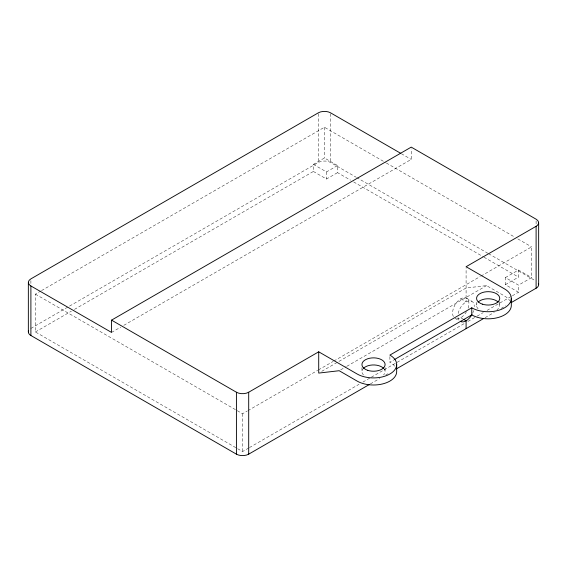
<?xml version="1.0" encoding="UTF-8"?>
<svg xmlns="http://www.w3.org/2000/svg" width="567" height="567" viewBox="0 0 567 567"><rect width="100%" height="100%" fill="white"/><g stroke="black" fill="none" stroke-linecap="round" stroke-linejoin="round"><path stroke-width="0.43" stroke-dasharray="2.83 2.13" d="M248.693 448.022L242.556 451.559L35.395 331.957L35.395 294.138L40.767 291.034M41.533 290.595L324.444 127.256L385.595 162.566M74.454 309.405L313.388 171.461L313.388 164.366L324.444 157.987L337.542 165.55L337.542 172.644L350.576 180.164M30.894 328.406L318.3 162.474A8.682 5.011 0 0 1 330.582 162.474L355.892 177.088M35.395 331.957L71.392 311.177M313.388 164.366L326.486 171.929L337.542 165.55M313.388 171.461L326.486 179.023L337.542 172.644M111.55 332.425L120.743 327.116M123.812 325.345L411.238 159.405L411.238 148.866M35.395 294.138L242.556 413.74L247.162 411.082M247.928 410.643L317.697 370.357M318.463 369.918L333.027 361.505M333.793 361.066L480.235 276.519M481 276.079L531.605 246.865L531.605 277.589L518.5 285.151L505.403 277.589L505.403 284.684L518.5 292.246L518.5 285.151M321.765 371.321L466.095 287.986L486.571 285.626L504.531 295.995A23.162 13.374 0 0 1 509.776 300.659M340.71 369.84L346.054 366.75M346.82 366.31L486.571 285.626M505.403 277.589L518.5 270.027L531.605 277.589M505.403 284.684L518.5 277.114L518.5 270.027M394.675 366.197A23.162 13.374 0 0 0 389.89 362.178L393.718 359.967M249.459 447.576L359.067 384.291M362.901 382.08L370.563 377.657M371.335 377.211L464.848 323.225M467.91 321.454L476.344 316.584M477.109 316.145L483.24 312.601M487.074 310.39L511.604 296.229M512.37 295.783L518.5 292.246M370.414 383.887L379.599 378.586M385.723 375.049L388.019 373.724M485.118 317.662L494.254 312.389M501.1 308.434L505.665 305.797M401.344 153.692L411.238 159.405M386.361 163.005L514.786 237.155M517.841 238.92L531.605 246.865M356.657 177.528L487.79 253.243M488.563 253.683L535.34 280.693M353.645 181.936L483.233 256.752M483.998 257.198L518.5 277.114M466.563 298.242L471.886 301.311M460.773 298.809L466.095 301.885L466.095 267.567M460.773 317.726L463.055 319.037M454.982 318.293L458.788 320.49M536.106 220.974L536.106 224.511M499.733 301.509L499.733 305.45M476.571 302.296L476.571 305.45M389.89 356.664L389.89 362.178M385.099 367.692L385.099 371.633M361.937 367.692L361.937 371.633M330.582 113.712L330.582 162.474M326.486 171.929L326.486 179.023M324.444 127.256L324.444 157.987M318.3 113.712L318.3 162.474M242.556 413.74L242.556 451.559M30.894 280.644L30.894 284.18M453.352 316.549A11.581 6.684 -60 0 1 460.865 298.759A11.581 6.684 -60 0 1 468.115 308.214M466.563 311.609A11.581 6.684 -60 0 1 455.507 318.548M384.008 368.805A11.581 6.684 0 0 1 383.547 374.978M363.49 374.978A11.581 6.684 0 0 1 363.022 368.805M499.336 303.721A11.581 6.684 0 0 1 497.018 309.752M478.123 308.795A11.581 6.684 0 0 1 476.967 303.721M458.186 313.459A11.581 6.684 -60 0 1 467.165 301.346A11.581 6.684 -60 0 1 474.288 306.612M473.665 310.588A11.581 6.684 -60 0 1 472.594 313.345M459.008 320.164A11.581 6.684 -60 0 1 457.909 316.067"/><path stroke-width="0.85" d="M400.586 153.253L330.582 112.84A8.682 5.011 0 0 0 318.3 112.84L30.894 278.879A8.682 5.011 0 0 0 30.894 285.966L111.55 332.425L111.55 320.135L411.238 147.115L536.106 219.202A8.682 5.011 0 0 1 536.106 226.297L536.106 288.227L510.995 302.728M111.55 320.135L236.418 392.229A8.682 5.011 0 0 0 248.7 392.229L318.711 351.809L357.139 374A23.162 13.374 0 0 0 389.89 374A23.162 13.374 0 0 0 389.89 355.091L471.772 307.817A23.162 13.374 0 0 0 504.531 307.817A23.162 13.374 0 0 0 504.531 288.901L466.095 266.717L536.106 226.297M394.483 359.528L471.772 314.905A23.162 13.374 0 0 0 497.018 317.803A23.162 13.374 0 0 0 511.314 305.45L511.314 298.355M28.648 330.66A8.682 5.011 0 0 0 30.894 335.501L236.418 454.16A8.682 5.011 0 0 0 248.7 454.16L369.649 384.334M396.439 368.862L483.601 318.541M463.813 319.476L466.095 320.794L466.095 328.647M538.65 222.753L538.65 284.684M471.772 307.817L471.772 314.905M396.673 364.546L396.673 371.633A23.162 13.374 0 0 1 382.378 383.987A23.162 13.374 0 0 1 357.139 381.088L339.179 370.719L318.711 373.086L318.711 351.809M248.7 392.229L248.7 454.16M236.418 392.229L236.418 454.16M30.894 285.966L30.894 335.501M28.35 282.423L28.35 331.957M538.352 283.387A8.682 5.011 0 0 1 536.106 288.227M363.49 368.288A11.581 6.684 0 0 1 383.547 368.288M478.123 302.105A11.581 6.684 0 0 1 498.18 302.105M471.886 314.685A11.581 6.684 -60 0 1 460.305 321.369M482.361 304.146A11.581 6.684 0 0 0 499.733 298.355A11.581 6.684 0 0 0 482.361 292.572A11.581 6.684 0 0 0 482.361 304.146M367.728 370.336A11.581 6.684 0 0 0 385.099 364.546A11.581 6.684 0 0 0 367.728 358.755A11.581 6.684 0 0 0 367.728 370.336"/></g></svg>
